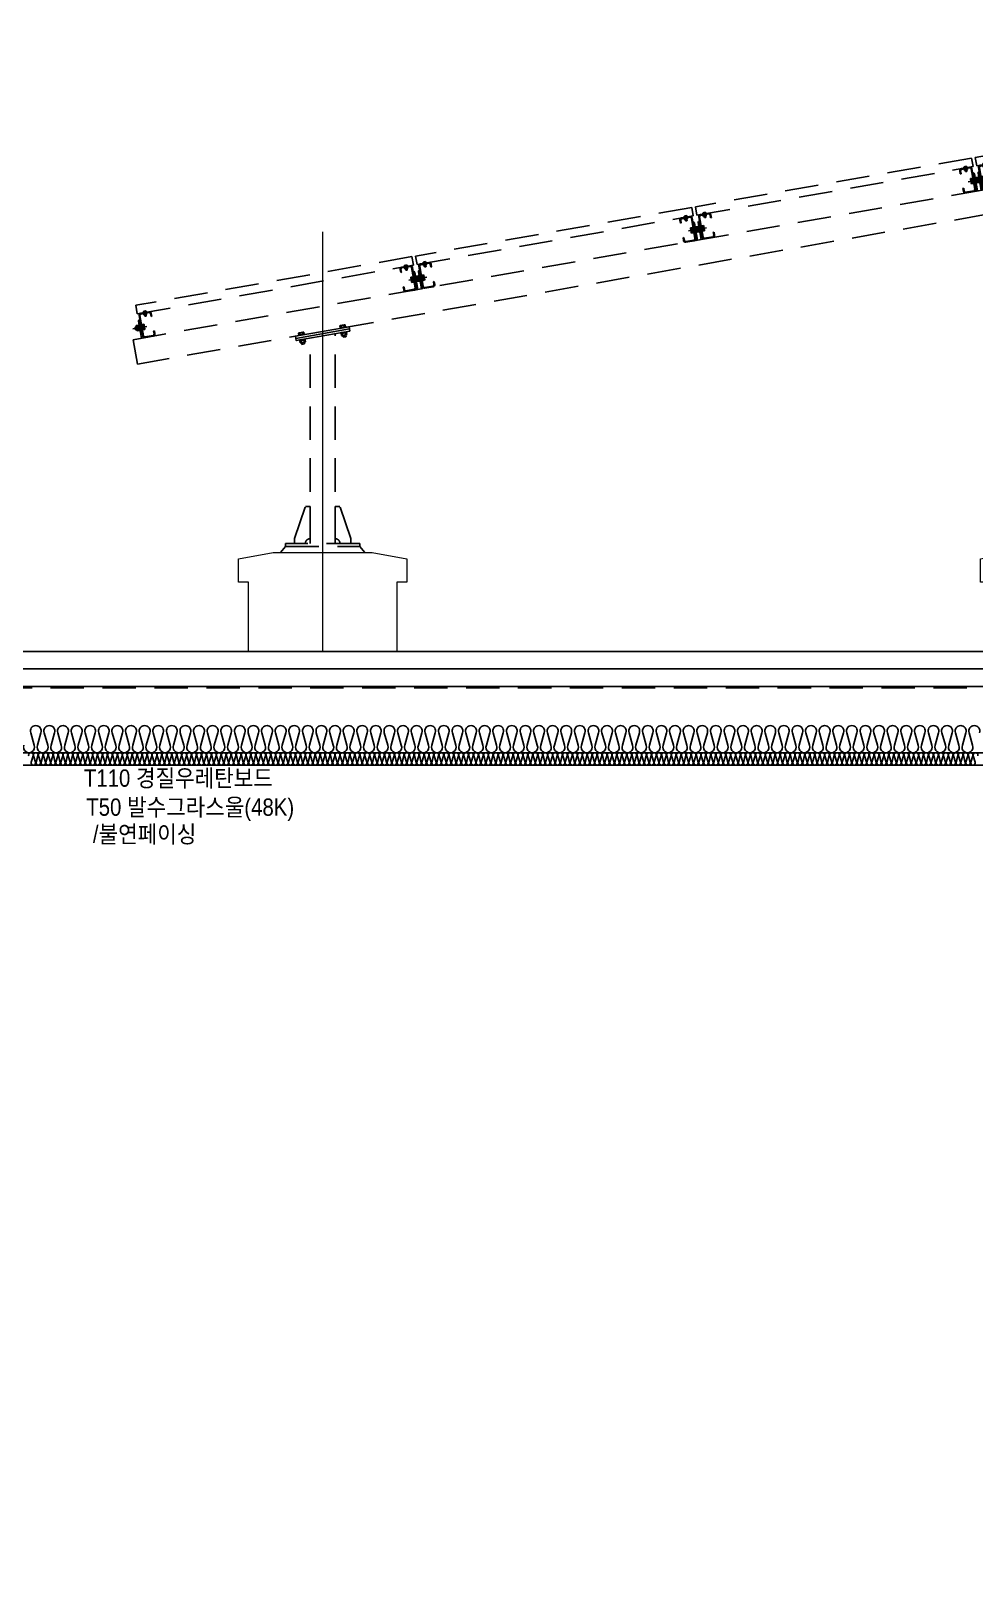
# Model space of a CAD drawing. Header units: millimetres. Extents: x 19868 to 801382, y -4805 to 85279.
# Drawn here: x 336110 to 339925, y 76932 to 83238 of the extents above; entities that cross this region are included whole.
import ezdxf
from ezdxf.enums import TextEntityAlignment as Align

# ---------------------------------------------------------------- set-up
doc = ezdxf.new("R2010")
doc.units = ezdxf.units.MM
doc.header["$LTSCALE"] = 250
doc.linetypes.add('CENTER', pattern=[50.8, 31.75, -6.35, 6.35, -6.35])
doc.linetypes.add('HID', pattern=[2.8, 1.8, -1])
doc.layers.add('A-ELE-9', color=9, linetype='Continuous', lineweight=5)
doc.layers.add('CEN', color=1, linetype='Continuous', lineweight=9)
for name, color, linetype in [('A-FIN', 6, 'Continuous'), ('A-FIN-8', 8, 'Continuous'), ('A-HAT-WIREMESH', 9, 'g_mesh'), ('A-WP', 1, 'HID'), ('ISL', 251, 'Continuous'), ('S-ELE-5', 8, 'Continuous'), ('태양광', 7, 'Continuous'), ('태양광 모듈', 150, 'Continuous'), ('태양광구조물', 7, 'Continuous')]:
    doc.layers.add(name, color=color, linetype=linetype)
doc.layers.add('NOPLOT-단열', color=225, linetype='Continuous', plot=False)
doc.styles.add('Gdim', font='')
doc.styles.get('Gdim').set_extended_font_data('Dotum')
doc.linetypes.add('g_mesh', pattern='A,10,-0.8,["X",Gdim,S=0.6,R=0,X=-0.15,Y=-0.3],-0.8', length=11.6)

# ---------------------------------------------------------------- blocks, each defined once
blk = doc.blocks.new('G$CE9AAA169')
at = {"color": 8}
for p, q in [((10.9, 18), (10, 17.1)), ((10, 6.9), (10, 17.1)), ((10, 6.9), (10.9, 6)), ((15.3, 18), (10.9, 18)), ((10.9, 6), (10.9, 18)), ((15.3, 6), (10.9, 6)), ((15.3, 3.8), (15.3, 20.2)), ((16.2, 23), (24.4, 23)), ((24.4, 17.5), (16.2, 17.5)), ((24.4, 6.5), (16.2, 6.5)), ((16.2, 1), (24.4, 1)), ((25.3, 3.8), (25.3, 20.2)), ((28.3, 12), (25.3, 13.7)), ((25.3, 12), (28.3, 10.3)), ((47.1, 23), (40, 23)), ((40, 1), (40, 23)), ((40, 17.5), (47.1, 17.5)), ((40, 6.5), (47.1, 6.5)), ((47.1, 1), (40, 1)), ((48, 3.8), (48, 20.2))]:
    blk.add_line(p, q, dxfattribs=at)
for points in [[(25.3, 1.3), (28.3, 1.3), (28.3, 22.8), (25.3, 22.8)], [(37.5, 0), (37.5, 24), (40, 24), (40, 0)]]:
    blk.add_lwpolyline(points, close=True, dxfattribs=at)
for centre, radius, start, end in [((20.1, 20.2), 4.82, 145.33011, 214.66989), ((33.3, 12), 18, 162.25912, 197.74088), ((20.1, 3.8), 4.82, 145.33011, 214.66989), ((20.5, 20.2), 4.82, 325.33011, 34.66989), ((7.3, 12), 18, 342.25912, 17.74088), ((20.5, 3.8), 4.82, 325.33011, 34.66989), ((43.2, 20.2), 4.82, 325.33011, 34.66989), ((30, 12), 18, 342.25912, 17.74088), ((43.2, 3.8), 4.82, 325.33011, 34.66989)]:
    blk.add_arc(centre, radius, start, end, dxfattribs=at)
at = {"layer": '태양광', "color": 1, "linetype": 'CENTER', "ltscale": 0.3}
blk.add_line((58, 12), (0, 12), dxfattribs=at)
blk = doc.blocks.new('G$C40D0023C')
at = {"color": 8}
for p, q in [((0, 10.1), (0, 1.4)), ((0.5, 11.5), (4.5, 11.5)), ((0.5, 8.7), (4.5, 8.7)), ((0.5, 2.9), (4.5, 2.9)), ((0.5, 0), (4.5, 0)), ((5, 10.1), (5, 1.4))]:
    blk.add_line(p, q, dxfattribs=at)
for centre, radius, start, end in [((2.4, 10.1), 2.43, 143.53068, 216.46932), ((9, 5.8), 9, 161.2917, 198.7083), ((2.4, 1.4), 2.43, 143.53068, 216.46932), ((2.6, 10.1), 2.43, 323.53068, 36.46932), ((-4, 5.8), 9, 341.2917, 18.7083), ((2.6, 1.4), 2.43, 323.53068, 36.46932)]:
    blk.add_arc(centre, radius, start, end, dxfattribs=at)
blk = doc.blocks.new('G$C8948AF4A')
at = {"color": 8}
for p, q in [((0, 12.2), (1.5, 12.2)), ((0, 0), (0, 12.2)), ((0, 7), (1.5, 6.1)), ((0, 6.1), (1.5, 5.2)), ((1.5, 0), (0, 0)), ((1.5, 12.2), (1.5, 0))]:
    blk.add_line(p, q, dxfattribs=at)
blk = doc.blocks.new('G$C516BF46D')
for name, p in [('G$C40D0023C', (0, 0.3)), ('G$C8948AF4A', (5, 0))]:
    blk.add_blockref(name, p)
blk = doc.blocks.new('G$C8DD5E604')
at = {"color": 1, "linetype": 'CENTER', "ltscale": 0.3}
blk.add_line((0, 6.1), (23, 6.1), dxfattribs=at)
at = {"color": 8}
for p, q in [((1.1, 8.6), (1.6, 9.1)), ((1.1, 8.6), (1.1, 3.6)), ((1.1, 8.6), (6.4, 8.6)), ((1.6, 3.1), (1.1, 3.6)), ((1.1, 3.6), (6.4, 3.6)), ((1.6, 3.1), (1.6, 9.1)), ((12.9, 9.1), (1.6, 9.1)), ((12.9, 3.1), (1.6, 3.1)), ((16.1, 0), (16.1, 12.2)), ((16.1, 12.2), (17.6, 12.2)), ((16.1, 7), (17.6, 6.1)), ((16.1, 6.1), (17.6, 5.2)), ((17.6, 0), (16.1, 0)), ((17.6, 12.2), (17.6, 0)), ((21.1, 11.9), (17.6, 11.9)), ((17.6, 11.9), (17.6, 0.3)), ((21.1, 9), (17.6, 9)), ((21.1, 3.2), (17.6, 3.2)), ((21.1, 0.3), (17.6, 0.3)), ((21.6, 10.4), (21.6, 1.8))]:
    blk.add_line(p, q, dxfattribs=at)
for centre, radius, start, end in [((19.2, 10.4), 2.43, 323.53068, 36.46932), ((12.6, 6.1), 9, 341.2917, 18.7083), ((19.2, 1.8), 2.43, 323.53068, 36.46932)]:
    blk.add_arc(centre, radius, start, end, dxfattribs=at)
blk.add_blockref('G$C516BF46D', (6.4, 0), dxfattribs=at)
blk = doc.blocks.new('G$CC1AFC2AA')
at = {"color": 9}
for p, q in [((28.3, 70), (28.3, 0)), ((34.3, 75), (33.3, 75)), ((34.3, 75), (34.3, 0)), ((34.3, 75), (34.3, 0)), ((28.3, 0), (34.3, 0))]:
    blk.add_line(p, q, dxfattribs=at)
at = {"color": 9, "ltscale": 0.1}
for p, q in [((34.3, 92), (34.3, 8)), ((34.3, 67), (34.3, 8)), ((37.5, 91.8), (37.5, 8)), ((42.3, 100), (76.3, 100)), ((42.5, 96.8), (76.1, 96.8)), ((81.1, 91.8), (81.1, 80)), ((81.1, 80), (84.3, 80)), ((84.3, 92), (84.3, 80)), ((42.3, 0), (76.3, 0)), ((42.5, 3.2), (76.1, 3.2)), ((81.1, 8.2), (81.1, 20)), ((81.1, 20), (84.3, 20)), ((84.3, 8), (84.3, 20))]:
    blk.add_line(p, q, dxfattribs=at)
at = {"color": 9}
blk.add_arc((33.3, 70), 5, 90, 180, dxfattribs=at)
at = {"color": 9, "ltscale": 0.1}
for centre, radius, start, end in [((42.3, 92), 8, 90, 180), ((42.5, 91.8), 5, 90, 180), ((76.1, 91.8), 5, 0, 90), ((76.3, 92), 8, 0, 90), ((42.3, 8), 8, 180, 270), ((42.5, 8.2), 5, 180, 270), ((76.1, 8.2), 5, 270, 0), ((76.3, 8), 8, 270, 0)]:
    blk.add_arc(centre, radius, start, end, dxfattribs=at)
at = {"layer": '태양광', "color": 9, "rotation": 90}
blk.add_blockref('G$C8DD5E604', (65.4, 83.9), dxfattribs=at)
at = {"layer": '태양광', "color": 9}
blk.add_blockref('G$CE9AAA169', (0, 31), dxfattribs=at)
blk = doc.blocks.new('G$CB3066EF5')
at = {"layer": '태양광', "color": 8}
for p, q in [((0.9, 18), (0, 17.1)), ((0, 6.9), (0, 17.1)), ((0, 6.9), (0.9, 6)), ((6.5, 18), (0.9, 18)), ((0.9, 6), (0.9, 18)), ((6.5, 6), (0.9, 6)), ((6.5, 3.8), (6.5, 20.2)), ((7.4, 23), (15.6, 23)), ((15.6, 17.5), (7.4, 17.5)), ((15.6, 6.5), (7.4, 6.5)), ((7.4, 1), (15.6, 1)), ((16.5, 3.8), (16.5, 20.2)), ((19.5, 12), (16.5, 13.7)), ((16.5, 12), (19.5, 10.3)), ((47.1, 23), (40, 23)), ((40, 1), (40, 23)), ((40, 17.5), (47.1, 17.5)), ((40, 6.5), (47.1, 6.5)), ((47.1, 1), (40, 1)), ((48, 3.8), (48, 20.2))]:
    blk.add_line(p, q, dxfattribs=at)
for points in [[(16.5, 1.2), (19.5, 1.2), (19.5, 22.8), (16.5, 22.8)], [(37.5, 0), (37.5, 24), (40, 24), (40, 0)]]:
    blk.add_lwpolyline(points, close=True, dxfattribs=at)
for centre, radius, start, end in [((11.3, 20.2), 4.82, 145.33011, 214.66989), ((24.5, 12), 18, 162.25912, 197.74088), ((11.3, 3.8), 4.82, 145.33011, 214.66989), ((11.7, 20.2), 4.82, 325.33011, 34.66989), ((-1.5, 12), 18, 342.25912, 17.74088), ((11.7, 3.8), 4.82, 325.33011, 34.66989), ((43.2, 20.2), 4.82, 325.33011, 34.66989), ((30, 12), 18, 342.25912, 17.74088), ((43.2, 3.8), 4.82, 325.33011, 34.66989)]:
    blk.add_arc(centre, radius, start, end, dxfattribs=at)
blk = doc.blocks.new('G$CB85E6AD0')
at = {"color": 9}
for points in [[(0, 37.5), (220, 37.5), (220, 28.5), (0, 28.5)], [(0, 28.5), (220, 28.5), (220, 19.5), (0, 19.5)]]:
    blk.add_lwpolyline(points, close=True, dxfattribs=at)
at = {"rotation": 90}
for p in [(37, 0), (207, 0)]:
    blk.add_blockref('G$CB3066EF5', p, dxfattribs=at)
blk = doc.blocks.new('A$Ce87958d9')
at = {"layer": 'A-ELE-9', "linetype": 'Continuous', "ltscale": 0.3, "elevation": 0}
for points in [[(-6500, -420), (-6500, -140), (-6540, -140), (-6540, -45.7), (-6400, -20), (-6000, -20), (-5860, -45.7), (-5860, -140), (-5900, -140), (-5900, -420)], [(-3500, -420), (-3500, -140), (-3540, -140), (-3540, -45.7), (-3400, -20), (-3000, -20), (-2860, -45.7), (-2860, -140), (-2900, -140), (-2900, -420)], [(-2100, -420), (-2100, -140), (-2140, -140), (-2140, -45.7), (-2000, -20), (-1600, -20), (-1460, -45.7), (-1460, -140), (-1500, -140), (-1500, -420)]]:
    blk.add_lwpolyline(points, dxfattribs=at)
at = {"layer": 'CEN', "linetype": 'Continuous'}
for p, q in [((-1800, 2089.1, 0), (-1800, -420, 0)), ((-3200, 1806.3, 0), (-3200, -420, 0))]:
    blk.add_line(p, q, dxfattribs=at)
at = {"layer": 'CEN'}
blk.add_line((-6200, 1277.6, 0), (-6200, -420, 0), dxfattribs=at)
at = {"layer": 'S-ELE-5', "linetype": 'HID', "ltscale": 0.3}
for p, q in [((-1750, 16, 0), (-1750, 1641, 0)), ((-1850, 16, 0), (-1850, 1623.4, 0)), ((-3150, 16, 0), (-3150, 1394.1, 0)), ((-3250, 16, 0), (-3250, 1376.5, 0)), ((-6250, 16, 0), (-6250, 847.5, 0)), ((-6150, 16, 0), (-6150, 865.1, 0)), ((-6314.5, 36, 0), (-6270, 166, 0)), ((-6250, 166, 0), (-6270, 166, 0)), ((-6250, 36, 0), (-6250, 166, 0)), ((-6150, 36, 0), (-6150, 166, 0)), ((-6150, 166, 0), (-6130, 166, 0)), ((-6085.5, 36, 0), (-6130, 166, 0)), ((-3314.5, 36, 0), (-3270, 166, 0)), ((-3250, 166, 0), (-3270, 166, 0)), ((-3250, 36, 0), (-3250, 166, 0)), ((-3150, 36, 0), (-3150, 166, 0)), ((-3150, 166, 0), (-3130, 166, 0)), ((-3085.5, 36, 0), (-3130, 166, 0)), ((-1914.5, 36, 0), (-1870, 166, 0)), ((-1850, 166, 0), (-1870, 166, 0)), ((-1850, 36, 0), (-1850, 166, 0)), ((-1750, 36, 0), (-1750, 166, 0)), ((-1750, 166, 0), (-1730, 166, 0)), ((-1685.5, 36, 0), (-1730, 166, 0)), ((-6350, 4, 0), (-6370, -20, 0)), ((-6314.5, 16, 0), (-6314.5, 36, 0)), ((-6314.5, 16, 0), (-6270, 16, 0)), ((-6085.5, 16, 0), (-6130, 16, 0)), ((-6085.5, 16, 0), (-6085.5, 36, 0)), ((-6050, 4, 0), (-6030, -20, 0)), ((-3350, 4, 0), (-3370, -20, 0)), ((-3314.5, 16, 0), (-3314.5, 36, 0)), ((-3314.5, 16, 0), (-3270, 16, 0)), ((-3085.5, 16, 0), (-3130, 16, 0)), ((-3085.5, 16, 0), (-3085.5, 36, 0)), ((-3050, 4, 0), (-3030, -20, 0)), ((-1950, 4, 0), (-1970, -20, 0)), ((-1914.5, 16, 0), (-1914.5, 36, 0)), ((-1914.5, 16, 0), (-1870, 16, 0)), ((-1685.5, 16, 0), (-1730, 16, 0)), ((-1685.5, 16, 0), (-1685.5, 36, 0)), ((-1650, 4, 0), (-1630, -20, 0))]:
    blk.add_line(p, q, dxfattribs=at)
at = {"layer": 'S-ELE-5', "linetype": 'HID', "ltscale": 0.3, "elevation": 0}
for points in [[(-6350, 16), (-6350, 4), (-6050, 4), (-6050, 16)], [(-3350, 16), (-3350, 4), (-3050, 4), (-3050, 16)], [(-1950, 16), (-1950, 4), (-1650, 4), (-1650, 16)]]:
    blk.add_lwpolyline(points, close=True, dxfattribs=at)
at = {"layer": 'S-ELE-5', "linetype": 'HID', "ltscale": 0.3}
for centre, start, end in [((-6250, 16, 0), 90, 180), ((-6150, 16, 0), 0, 90), ((-3250, 16, 0), 90, 180), ((-3150, 16, 0), 0, 90), ((-1850, 16, 0), 90, 180), ((-1750, 16, 0), 0, 90)]:
    blk.add_arc(centre, 20, start, end, dxfattribs=at)
at = {"layer": '태양광 모듈', "linetype": 'HID', "ltscale": 0.3, "elevation": 0}
for points in [[(-2423.4, 1743.6), (-1306.7, 1940.5), (-1312.8, 1975), (-2429.5, 1778.1)], [(-3555, 1544.1), (-2438.2, 1741), (-2444.3, 1775.5), (-3561.1, 1578.6)], [(-4686.5, 1344.6), (-3569.8, 1541.5), (-3575.8, 1576), (-4692.6, 1379)], [(-5818.1, 1145.1), (-4701.3, 1342), (-4707.4, 1376.4), (-5824.2, 1179.5)], [(-6949.6, 945.5), (-5832.9, 1142.5), (-5838.9, 1176.9), (-6955.7, 980)]]:
    blk.add_lwpolyline(points, close=True, dxfattribs=at)
at = {"layer": '태양광구조물', "color": 9, "linetype": 'HID', "ltscale": 0.3, "elevation": 0}
blk.add_lwpolyline([(-6966.7, 841), (-1254.8, 1848.1), (-1237.5, 1749.7), (-6949.4, 742.5)], close=True, dxfattribs=at)
at = {"layer": '태양광구조물', "xscale": -0.9999999999999998, "rotation": 9.999999999999082}
for p in [(-1261.4, 1847, 0), (-2393, 1647.5, 0), (-3524.5, 1447.9, 0), (-4656.1, 1248.4, 0), (-5787.6, 1048.9, 0)]:
    blk.add_blockref('G$CC1AFC2AA', p, dxfattribs=at)
at = {"layer": '태양광구조물'}
for name, p, rotation in [('G$CC1AFC2AA', (-2434, 1640.2, 0), 9.99999999999917), ('G$CB85E6AD0', (-1903.5, 1594.1, 0), 9.999999999993062), ('G$CC1AFC2AA', (-3565.5, 1440.7, 0), 9.99999999999917), ('G$CB85E6AD0', (-3303.4, 1347.3, 0), 9.999999999993062), ('G$CC1AFC2AA', (-4697, 1241.2, 0), 9.99999999999917), ('G$CC1AFC2AA', (-5828.6, 1041.7, 0), 9.99999999999917), ('G$CC1AFC2AA', (-6960.1, 842.1, 0), 9.99999999999917), ('G$CB85E6AD0', (-6303.4, 818.3, 0), 9.999999999993062)]:
    blk.add_blockref(name, p, dxfattribs=dict(at, rotation=rotation))

msp = doc.modelspace()

# ---------------------------------------------------------------- linework, layer by layer
at = {"layer": 'A-FIN'}
msp.add_line((328906.2, 80728.9), (343170.2, 80728.9), dxfattribs=at)
at = {"layer": 'A-FIN-8'}
msp.add_line((343670, 80586.9), (328406.4, 80586.9), dxfattribs=at)
at = {"layer": 'A-HAT-WIREMESH', "ltscale": 0.6}
msp.add_line((343680.2, 80657.9), (328396.2, 80657.9), dxfattribs=at)
at = {"layer": 'A-WP', "ltscale": 0.3}
msp.add_line((343673.1, 80581.9), (328403.4, 80581.9), dxfattribs=at)
at = {"layer": 'ISL', "elevation": 0}
for points in [[(336080.1, 80348.7, 1.449198), (336121.3, 80348.7), (336107.6, 80399.1, -0.524856), (336128.2, 80428.9, -0.524856), (336148.8, 80399.1), (336135.1, 80348.7, 1.449198), (336176.3, 80348.7), (336162.6, 80399.1, -0.524856), (336183.2, 80428.9, -0.524856), (336203.8, 80399.1), (336190.1, 80348.7, 1.449198), (336231.3, 80348.7), (336217.6, 80399.1, -0.524856), (336238.2, 80428.9, -0.524856), (336258.8, 80399.1), (336245.1, 80348.7, 1.449198), (336286.3, 80348.7), (336272.6, 80399.1, -0.524856), (336293.2, 80428.9, -0.524856), (336313.8, 80399.1), (336300.1, 80348.7, 1.449198), (336341.3, 80348.7), (336327.6, 80399.1, -0.524856), (336348.2, 80428.9, -0.524856), (336368.8, 80399.1), (336355.1, 80348.7, 1.449198), (336396.3, 80348.7), (336382.6, 80399.1, -0.524856), (336403.2, 80428.9, -0.524856), (336423.8, 80399.1), (336410.1, 80348.7, 1.449198), (336451.3, 80348.7), (336437.6, 80399.1, -0.524856), (336458.2, 80428.9, -0.524856), (336478.8, 80399.1), (336465.1, 80348.7, 1.449198), (336506.3, 80348.7), (336492.6, 80399.1, -0.524856), (336513.2, 80428.9, -0.524856), (336533.8, 80399.1), (336520.1, 80348.7, 1.449198), (336561.3, 80348.7), (336547.6, 80399.1, -0.524856), (336568.2, 80428.9, -0.524856), (336588.8, 80399.1), (336575.1, 80348.7, 1.449198), (336616.3, 80348.7), (336602.6, 80399.1, -0.524856), (336623.2, 80428.9, -0.524856), (336643.8, 80399.1), (336630.1, 80348.7, 1.449198), (336671.3, 80348.7), (336657.6, 80399.1, -0.524856), (336678.2, 80428.9, -0.524856), (336698.8, 80399.1), (336685.1, 80348.7, 0.524933), (336705.7, 80318.9, 0.524933), (336726.3, 80348.7), (336712.6, 80399.1, -0.524856), (336733.2, 80428.9, -0.524856), (336753.8, 80399.1), (336740.1, 80348.7, 1.449198), (336781.3, 80348.7), (336767.6, 80399.1, -0.524856), (336788.2, 80428.9, -0.524856), (336808.8, 80399.1), (336795.1, 80348.7, 1.449198), (336836.3, 80348.7), (336822.6, 80399.1, -0.524856), (336843.2, 80428.9, -0.524856), (336863.8, 80399.1), (336850.1, 80348.7, 1.449198), (336891.3, 80348.7), (336877.6, 80399.1, -0.524856), (336898.2, 80428.9, -0.524856), (336918.8, 80399.1), (336905.1, 80348.7, 1.449198), (336946.3, 80348.7), (336932.6, 80399.1, -0.524856), (336953.2, 80428.9, -0.524856), (336973.8, 80399.1), (336960.1, 80348.7, 1.449198), (337001.3, 80348.7), (336987.6, 80399.1, -0.524856), (337008.2, 80428.9, -0.524856), (337028.8, 80399.1), (337015.1, 80348.7, 1.449198), (337056.3, 80348.7), (337042.6, 80399.1, -0.524856), (337063.2, 80428.9, -0.524856), (337083.8, 80399.1), (337070.1, 80348.7, 1.449198), (337111.3, 80348.7), (337097.6, 80399.1, -0.524856), (337118.2, 80428.9, -0.524856), (337138.8, 80399.1), (337125.1, 80348.7, 1.449198), (337166.3, 80348.7), (337152.6, 80399.1, -0.524855), (337173.2, 80428.9, -0.524855), (337193.8, 80399.1), (337180.1, 80348.7, 1.449198), (337221.3, 80348.7), (337207.6, 80399.1, -0.524856), (337228.2, 80428.9, -0.524856), (337248.8, 80399.1), (337235.1, 80348.7, 1.449198), (337276.3, 80348.7), (337262.6, 80399.1, -0.524856), (337283.2, 80428.9, -0.524856), (337303.8, 80399.1), (337290.1, 80348.7, 1.449198), (337331.3, 80348.7), (337317.6, 80399.1, -0.524856), (337338.2, 80428.9, -0.524856), (337358.8, 80399.1), (337345.1, 80348.7, 1.449198), (337386.3, 80348.7), (337372.6, 80399.1, -0.524856), (337393.2, 80428.9, -0.524856), (337413.8, 80399.1), (337400.1, 80348.7, 1.449198), (337441.3, 80348.7), (337427.6, 80399.1, -0.524856), (337448.2, 80428.9, -0.524856), (337468.8, 80399.1), (337455.1, 80348.7, 1.449198), (337496.3, 80348.7), (337482.6, 80399.1, -0.524856), (337503.2, 80428.9, -0.524856), (337523.8, 80399.1), (337510.1, 80348.7, 1.449198), (337551.3, 80348.7), (337537.6, 80399.1, -0.524856), (337558.2, 80428.9, -0.524856), (337578.8, 80399.1), (337565.1, 80348.7, 1.449198), (337606.3, 80348.7), (337592.6, 80399.1, -0.524856), (337613.2, 80428.9, -0.524856), (337633.8, 80399.1), (337620.1, 80348.7, 0.524933), (337640.7, 80318.9, 0.524933), (337661.3, 80348.7), (337647.6, 80399.1, -0.524856), (337668.2, 80428.9, -0.524856), (337688.8, 80399.1), (337675.1, 80348.7, 1.449198), (337716.3, 80348.7), (337702.6, 80399.1, -0.524856), (337723.2, 80428.9, -0.524856), (337743.8, 80399.1), (337730.1, 80348.7, 1.449198), (337771.3, 80348.7), (337757.6, 80399.1, -0.524856), (337778.2, 80428.9, -0.524856), (337798.8, 80399.1), (337785.1, 80348.7, 1.449198), (337826.3, 80348.7), (337812.6, 80399.1, -0.524856), (337833.2, 80428.9, -0.524856), (337853.8, 80399.1), (337840.1, 80348.7, 1.449198), (337881.3, 80348.7), (337867.6, 80399.1, -0.524856), (337888.2, 80428.9, -0.524856), (337908.8, 80399.1), (337895.1, 80348.7, 1.449198), (337936.3, 80348.7), (337922.6, 80399.1, -0.524856), (337943.2, 80428.9, -0.524856), (337963.8, 80399.1), (337950.1, 80348.7, 1.449198), (337991.3, 80348.7), (337977.6, 80399.1, -0.524856), (337998.2, 80428.9, -0.524856), (338018.8, 80399.1), (338005.1, 80348.7, 1.449198), (338046.3, 80348.7), (338032.6, 80399.1, -0.524856), (338053.2, 80428.9, -0.524856), (338073.8, 80399.1), (338060.1, 80348.7, 1.449198), (338101.3, 80348.7), (338087.6, 80399.1, -0.524856), (338108.2, 80428.9, -0.524856), (338128.8, 80399.1), (338115.1, 80348.7, 1.449198), (338156.3, 80348.7), (338142.6, 80399.1, -0.524856), (338163.2, 80428.9, -0.524856), (338183.8, 80399.1), (338170.1, 80348.7, 1.449198), (338211.3, 80348.7), (338197.6, 80399.1, -0.524856), (338218.2, 80428.9, -0.524856), (338238.8, 80399.1), (338225.1, 80348.7, 1.449198), (338266.3, 80348.7), (338252.6, 80399.1, -0.524856), (338273.2, 80428.9, -0.524856), (338293.8, 80399.1), (338280.1, 80348.7, 1.449198), (338321.3, 80348.7), (338307.6, 80399.1, -0.524856), (338328.2, 80428.9, -0.524856), (338348.8, 80399.1), (338335.1, 80348.7, 1.449198), (338376.3, 80348.7), (338362.6, 80399.1, -0.524856), (338383.2, 80428.9, -0.524856), (338403.8, 80399.1), (338390.1, 80348.7, 1.449198), (338431.3, 80348.7), (338417.6, 80399.1, -0.524856), (338438.2, 80428.9, -0.524856), (338458.8, 80399.1), (338445.1, 80348.7, 1.449198), (338486.3, 80348.7), (338472.6, 80399.1, -0.524856), (338493.2, 80428.9, -0.524856), (338513.8, 80399.1), (338500.1, 80348.7, 1.449198), (338541.3, 80348.7), (338527.6, 80399.1, -0.524856), (338548.2, 80428.9, -0.524856), (338568.8, 80399.1), (338555.1, 80348.7, 1.449198), (338596.3, 80348.7), (338582.6, 80399.1, -0.524856), (338603.2, 80428.9, -0.524856), (338623.8, 80399.1), (338610.1, 80348.7, 1.449198), (338651.3, 80348.7), (338637.6, 80399.1, -0.524856), (338658.2, 80428.9, -0.524856), (338678.8, 80399.1), (338665.1, 80348.7, 1.449198), (338706.3, 80348.7), (338692.6, 80399.1, -0.524856), (338713.2, 80428.9, -0.524856), (338733.8, 80399.1), (338720.1, 80348.7, 1.449198), (338761.3, 80348.7), (338747.6, 80399.1, -0.524856), (338768.2, 80428.9, -0.524856), (338788.8, 80399.1), (338775.1, 80348.7, 1.449198), (338816.3, 80348.7), (338802.6, 80399.1, -0.524856), (338823.2, 80428.9, -0.524856), (338843.8, 80399.1), (338830.1, 80348.7, 1.449198), (338871.3, 80348.7), (338857.6, 80399.1, -0.524856), (338878.2, 80428.9, -0.524856), (338898.8, 80399.1), (338885.1, 80348.7, 1.449198), (338926.3, 80348.7), (338912.6, 80399.1, -0.524856), (338933.2, 80428.9, -0.524856), (338953.8, 80399.1), (338940.1, 80348.7, 1.449198), (338981.3, 80348.7), (338967.6, 80399.1, -0.524856), (338988.2, 80428.9, -0.524856), (339008.8, 80399.1), (338995.1, 80348.7, 1.449198), (339036.3, 80348.7), (339022.6, 80399.1, -0.524856), (339043.2, 80428.9, -0.524856), (339063.8, 80399.1), (339050.1, 80348.7, 1.449198), (339091.3, 80348.7), (339077.6, 80399.1, -0.524856), (339098.2, 80428.9, -0.524856), (339118.8, 80399.1), (339105.1, 80348.7, 1.449198), (339146.3, 80348.7), (339132.6, 80399.1, -0.524856), (339153.2, 80428.9, -0.524856), (339173.8, 80399.1), (339160.1, 80348.7, 1.449198), (339201.3, 80348.7), (339187.6, 80399.1, -0.524856), (339208.2, 80428.9, -0.524856), (339228.8, 80399.1), (339215.1, 80348.7, 1.449198), (339256.3, 80348.7), (339242.6, 80399.1, -0.524856), (339263.2, 80428.9, -0.524856), (339283.8, 80399.1), (339270.1, 80348.7, 1.449198), (339311.3, 80348.7), (339297.6, 80399.1, -0.524856), (339318.2, 80428.9, -0.524856), (339338.8, 80399.1), (339325.1, 80348.7, 1.449198), (339366.3, 80348.7), (339352.6, 80399.1, -0.524856), (339373.2, 80428.9, -0.524856), (339393.8, 80399.1), (339380.1, 80348.7, 1.449198), (339421.3, 80348.7), (339407.6, 80399.1, -0.524856), (339428.2, 80428.9, -0.524856), (339448.8, 80399.1), (339435.1, 80348.7, 1.449198), (339476.3, 80348.7), (339462.6, 80399.1, -0.524856), (339483.2, 80428.9, -0.524856), (339503.8, 80399.1), (339490.1, 80348.7, 1.449198), (339531.3, 80348.7), (339517.6, 80399.1, -0.524856), (339538.2, 80428.9, -0.524856), (339558.8, 80399.1), (339545.1, 80348.7, 1.449198), (339586.3, 80348.7), (339572.6, 80399.1, -0.524856), (339593.2, 80428.9, -0.524856), (339613.8, 80399.1), (339600.1, 80348.7, 1.449198), (339641.3, 80348.7), (339627.6, 80399.1, -0.524856), (339648.2, 80428.9, -0.524856), (339668.8, 80399.1), (339655.1, 80348.7, 1.449198), (339696.3, 80348.7), (339682.6, 80399.1, -0.524856), (339703.2, 80428.9, -0.524856), (339723.8, 80399.1), (339710.1, 80348.7, 1.449198), (339751.3, 80348.7), (339737.6, 80399.1, -0.524856), (339758.2, 80428.9, -0.524856), (339778.8, 80399.1), (339765.1, 80348.7, 1.449198), (339806.3, 80348.7), (339792.6, 80399.1, -0.524856), (339813.2, 80428.9, -0.524856), (339833.8, 80399.1), (339820.1, 80348.7, 1.449198), (339861.3, 80348.7), (339847.6, 80399.1, -0.524856), (339868.2, 80428.9, -0.524856), (339888.8, 80399.1), (339875.1, 80348.7, 1.449198), (339916.3, 80348.7), (339902.6, 80399.1, -0.524856), (339923.2, 80428.9, -0.524856), (339943.8, 80399.1)], [(336099.4, 80306.8, -1.372593), (336117, 80306.8), (336109.4, 80281.1, 0.509267), (336118.2, 80268.9, 0.509267), (336127, 80281.1), (336119.4, 80306.8, -1.372593), (336137, 80306.8), (336129.4, 80281.1, 0.509267), (336138.2, 80268.9, 0.509267), (336147, 80281.1), (336139.4, 80306.8, -1.372593), (336157, 80306.8), (336149.4, 80281.1, 0.509267), (336158.2, 80268.9, 0.509267), (336167, 80281.1), (336159.4, 80306.8, -1.372593), (336177, 80306.8), (336169.4, 80281.1, 0.509267), (336178.2, 80268.9, 0.509267), (336187, 80281.1), (336179.4, 80306.8, -1.372593), (336197, 80306.8), (336189.4, 80281.1, 0.509267), (336198.2, 80268.9, 0.509267), (336207, 80281.1), (336199.4, 80306.8, -1.372593), (336217, 80306.8), (336209.4, 80281.1, 0.509267), (336218.2, 80268.9, 0.509267), (336227, 80281.1), (336219.4, 80306.8, -1.372593), (336237, 80306.8), (336229.4, 80281.1, 0.509267), (336238.2, 80268.9, 0.509267), (336247, 80281.1), (336239.4, 80306.8, -1.372593), (336257, 80306.8), (336249.4, 80281.1, 0.509267), (336258.2, 80268.9, 0.509267), (336267, 80281.1), (336259.4, 80306.8, -1.372593), (336277, 80306.8), (336269.4, 80281.1, 0.509267), (336278.2, 80268.9, 0.509267), (336287, 80281.1), (336279.4, 80306.8, -1.372593), (336297, 80306.8), (336289.4, 80281.1, 0.509267), (336298.2, 80268.9, 0.509267), (336307, 80281.1), (336299.4, 80306.8, -1.372593), (336317, 80306.8), (336309.4, 80281.1, 0.509267), (336318.2, 80268.9, 0.509267), (336327, 80281.1), (336319.4, 80306.8, -1.372593), (336337, 80306.8), (336329.4, 80281.1, 0.509267), (336338.2, 80268.9, 0.509267), (336347, 80281.1), (336339.4, 80306.8, -1.372593), (336357, 80306.8), (336349.4, 80281.1, 0.509267), (336358.2, 80268.9, 0.509267), (336367, 80281.1), (336359.4, 80306.8, -1.372593), (336377, 80306.8), (336369.4, 80281.1, 0.509267), (336378.2, 80268.9, 0.509267), (336387, 80281.1), (336379.4, 80306.8, -1.372593), (336397, 80306.8), (336389.4, 80281.1, 0.509267), (336398.2, 80268.9, 0.509267), (336407, 80281.1), (336399.4, 80306.8, -1.372593), (336417, 80306.8), (336409.4, 80281.1, 0.509267), (336418.2, 80268.9, 0.509267), (336427, 80281.1), (336419.4, 80306.8, -1.372593), (336437, 80306.8), (336429.4, 80281.1, 0.509267), (336438.2, 80268.9, 0.509267), (336447, 80281.1), (336439.4, 80306.8, -1.372593), (336457, 80306.8), (336449.4, 80281.1, 0.509267), (336458.2, 80268.9, 0.509267), (336467, 80281.1), (336459.4, 80306.8, -1.372593), (336477, 80306.8), (336469.4, 80281.1, 0.509267), (336478.2, 80268.9, 0.509267), (336487, 80281.1), (336479.4, 80306.8, -1.372593), (336497, 80306.8), (336489.4, 80281.1, 0.509267), (336498.2, 80268.9, 0.509267), (336507, 80281.1), (336499.4, 80306.8, -1.372593), (336517, 80306.8), (336509.4, 80281.1, 0.509267), (336518.2, 80268.9, 0.509267), (336527, 80281.1), (336519.4, 80306.8, -1.372593), (336537, 80306.8), (336529.4, 80281.1, 0.509267), (336538.2, 80268.9, 0.509267), (336547, 80281.1), (336539.4, 80306.8, -1.372593), (336557, 80306.8), (336549.4, 80281.1, 0.509267), (336558.2, 80268.9, 0.509267), (336567, 80281.1), (336559.4, 80306.8, -1.372593), (336577, 80306.8), (336569.4, 80281.1, 0.509267), (336578.2, 80268.9, 0.509267), (336587, 80281.1), (336579.4, 80306.8, -1.372593), (336597, 80306.8), (336589.4, 80281.1, 0.509267), (336598.2, 80268.9, 0.509267), (336607, 80281.1), (336599.4, 80306.8, -1.372593), (336617, 80306.8), (336609.4, 80281.1, 0.509267), (336618.2, 80268.9, 0.509267), (336627, 80281.1), (336619.4, 80306.8, -1.372593), (336637, 80306.8), (336629.4, 80281.1, 0.509267), (336638.2, 80268.9, 0.509267), (336647, 80281.1), (336639.4, 80306.8, -1.372593), (336657, 80306.8), (336649.4, 80281.1, 0.509267), (336658.2, 80268.9, 0.509267), (336667, 80281.1), (336659.4, 80306.8, -1.372593), (336677, 80306.8), (336669.4, 80281.1, 0.509267), (336678.2, 80268.9, 0.509267), (336687, 80281.1), (336679.4, 80306.8, -1.372593), (336697, 80306.8), (336689.4, 80281.1, 0.509267), (336698.2, 80268.9, 0.509267), (336707, 80281.1), (336699.4, 80306.8, -1.372593), (336717, 80306.8), (336709.4, 80281.1, 0.509267), (336718.2, 80268.9, 0.509267), (336727, 80281.1), (336719.4, 80306.8, -1.372593), (336737, 80306.8), (336729.4, 80281.1, 0.509267), (336738.2, 80268.9, 0.509267), (336747, 80281.1), (336739.4, 80306.8, -1.372593), (336757, 80306.8), (336749.4, 80281.1, 0.509267), (336758.2, 80268.9, 0.509267), (336767, 80281.1), (336759.4, 80306.8, -1.372593), (336777, 80306.8), (336769.4, 80281.1, 0.509267), (336778.2, 80268.9, 0.509267), (336787, 80281.1), (336779.4, 80306.8, -1.372593), (336797, 80306.8), (336789.4, 80281.1, 0.509267), (336798.2, 80268.9, 0.509267), (336807, 80281.1), (336799.4, 80306.8, -1.372593), (336817, 80306.8), (336809.4, 80281.1, 0.509267), (336818.2, 80268.9, 0.509267), (336827, 80281.1), (336819.4, 80306.8, -1.372593), (336837, 80306.8), (336829.4, 80281.1, 0.509267), (336838.2, 80268.9, 0.509267), (336847, 80281.1), (336839.4, 80306.8, -1.372593), (336857, 80306.8), (336849.4, 80281.1, 0.509267), (336858.2, 80268.9, 0.509267), (336867, 80281.1), (336859.4, 80306.8, -1.372593), (336877, 80306.8), (336869.4, 80281.1, 0.509267), (336878.2, 80268.9, 0.509267), (336887, 80281.1), (336879.4, 80306.8, -1.372593), (336897, 80306.8), (336889.4, 80281.1, 0.509267), (336898.2, 80268.9, 0.509267), (336907, 80281.1), (336899.4, 80306.8, -1.372593), (336917, 80306.8), (336909.4, 80281.1, 0.509267), (336918.2, 80268.9, 0.509267), (336927, 80281.1), (336919.4, 80306.8, -1.372593), (336937, 80306.8), (336929.4, 80281.1, 0.509267), (336938.2, 80268.9, 0.509267), (336947, 80281.1), (336939.4, 80306.8, -1.372593), (336957, 80306.8), (336949.4, 80281.1, 0.509267), (336958.2, 80268.9, 0.509267), (336967, 80281.1), (336959.4, 80306.8, -1.372593), (336977, 80306.8), (336969.4, 80281.1, 0.509267), (336978.2, 80268.9, 0.509267), (336987, 80281.1), (336979.4, 80306.8, -1.372593), (336997, 80306.8), (336989.4, 80281.1, 0.509267), (336998.2, 80268.9, 0.509267), (337007, 80281.1), (336999.4, 80306.8, -1.372593), (337017, 80306.8), (337009.4, 80281.1, 0.509267), (337018.2, 80268.9, 0.509267), (337027, 80281.1), (337019.4, 80306.8, -1.372593), (337037, 80306.8), (337029.4, 80281.1, 0.509267), (337038.2, 80268.9, 0.509267), (337047, 80281.1), (337039.4, 80306.8, -1.372593), (337057, 80306.8), (337049.4, 80281.1, 0.509267), (337058.2, 80268.9, 0.509267), (337067, 80281.1), (337059.4, 80306.8, -1.372593), (337077, 80306.8), (337069.4, 80281.1, 0.509267), (337078.2, 80268.9, 0.509267), (337087, 80281.1), (337079.4, 80306.8, -1.372593), (337097, 80306.8), (337089.4, 80281.1, 0.509267), (337098.2, 80268.9, 0.509267), (337107, 80281.1), (337099.4, 80306.8, -1.372593), (337117, 80306.8), (337109.4, 80281.1, 0.509267), (337118.2, 80268.9, 0.509267), (337127, 80281.1), (337119.4, 80306.8, -1.372593), (337137, 80306.8), (337129.4, 80281.1, 0.509267), (337138.2, 80268.9, 0.509267), (337147, 80281.1), (337139.4, 80306.8, -1.372593), (337157, 80306.8), (337149.4, 80281.1, 0.509267), (337158.2, 80268.9, 0.509267), (337167, 80281.1), (337159.4, 80306.8, -1.372593), (337177, 80306.8), (337169.4, 80281.1, 0.509267), (337178.2, 80268.9, 0.509267), (337187, 80281.1), (337179.4, 80306.8, -1.372593), (337197, 80306.8), (337189.4, 80281.1, 0.509267), (337198.2, 80268.9, 0.509267), (337207, 80281.1), (337199.4, 80306.8, -1.372593), (337217, 80306.8), (337209.4, 80281.1, 0.509267), (337218.2, 80268.9, 0.509267), (337227, 80281.1), (337219.4, 80306.8, -1.372593), (337237, 80306.8), (337229.4, 80281.1, 0.509267), (337238.2, 80268.9, 0.509267), (337247, 80281.1), (337239.4, 80306.8, -1.372593), (337257, 80306.8), (337249.4, 80281.1, 0.509267), (337258.2, 80268.9, 0.509267), (337267, 80281.1), (337259.4, 80306.8, -1.372593), (337277, 80306.8), (337269.4, 80281.1, 0.509267), (337278.2, 80268.9, 0.509267), (337287, 80281.1), (337279.4, 80306.8, -1.372593), (337297, 80306.8), (337289.4, 80281.1, 0.509267), (337298.2, 80268.9, 0.509267), (337307, 80281.1), (337299.4, 80306.8, -1.372593), (337317, 80306.8), (337309.4, 80281.1, 0.509267), (337318.2, 80268.9, 0.509267), (337327, 80281.1), (337319.4, 80306.8, -1.372593), (337337, 80306.8), (337329.4, 80281.1, 0.509267), (337338.2, 80268.9, 0.509267), (337347, 80281.1), (337339.4, 80306.8, -1.372593), (337357, 80306.8), (337349.4, 80281.1, 0.509267), (337358.2, 80268.9, 0.509267), (337367, 80281.1), (337359.4, 80306.8, -1.372593), (337377, 80306.8), (337369.4, 80281.1, 0.509267), (337378.2, 80268.9, 0.509267), (337387, 80281.1), (337379.4, 80306.8, -1.372593), (337397, 80306.8), (337389.4, 80281.1, 0.509267), (337398.2, 80268.9, 0.509267), (337407, 80281.1), (337399.4, 80306.8, -1.372593), (337417, 80306.8), (337409.4, 80281.1, 0.509267), (337418.2, 80268.9, 0.509267), (337427, 80281.1), (337419.4, 80306.8, -1.372593), (337437, 80306.8), (337429.4, 80281.1, 0.509267), (337438.2, 80268.9, 0.509267), (337447, 80281.1), (337439.4, 80306.8, -1.372593), (337457, 80306.8), (337449.4, 80281.1, 0.509267), (337458.2, 80268.9, 0.509267), (337467, 80281.1), (337459.4, 80306.8, -1.372593), (337477, 80306.8), (337469.4, 80281.1, 0.509267), (337478.2, 80268.9, 0.509267), (337487, 80281.1), (337479.4, 80306.8, -1.372593), (337497, 80306.8), (337489.4, 80281.1, 0.509267), (337498.2, 80268.9, 0.509267), (337507, 80281.1), (337499.4, 80306.8, -1.372593), (337517, 80306.8), (337509.4, 80281.1, 0.509267), (337518.2, 80268.9, 0.509267), (337527, 80281.1), (337519.4, 80306.8, -1.372593), (337537, 80306.8), (337529.4, 80281.1, 0.509267), (337538.2, 80268.9, 0.509267), (337547, 80281.1), (337539.4, 80306.8, -1.372593), (337557, 80306.8), (337549.4, 80281.1, 0.509267), (337558.2, 80268.9, 0.509267), (337567, 80281.1), (337559.4, 80306.8, -1.372593), (337577, 80306.8), (337569.4, 80281.1, 0.509267), (337578.2, 80268.9, 0.509267), (337587, 80281.1), (337579.4, 80306.8, -1.372593), (337597, 80306.8), (337589.4, 80281.1, 0.509267), (337598.2, 80268.9, 0.509267), (337607, 80281.1), (337599.4, 80306.8, -1.372593), (337617, 80306.8), (337609.4, 80281.1, 0.509267), (337618.2, 80268.9, 0.509267), (337627, 80281.1), (337619.4, 80306.8, -1.372593), (337637, 80306.8), (337629.4, 80281.1, 0.509267), (337638.2, 80268.9, 0.509267), (337647, 80281.1), (337639.4, 80306.8, -1.372593), (337657, 80306.8), (337649.4, 80281.1, 0.509267), (337658.2, 80268.9, 0.509267), (337667, 80281.1), (337659.4, 80306.8, -1.372593), (337677, 80306.8), (337669.4, 80281.1, 0.509267), (337678.2, 80268.9, 0.509267), (337687, 80281.1), (337679.4, 80306.8, -1.372593), (337697, 80306.8), (337689.4, 80281.1, 0.509267), (337698.2, 80268.9, 0.509267), (337707, 80281.1), (337699.4, 80306.8, -1.372593), (337717, 80306.8), (337709.4, 80281.1, 0.509267), (337718.2, 80268.9, 0.509267), (337727, 80281.1), (337719.4, 80306.8, -1.372593), (337737, 80306.8), (337729.4, 80281.1, 0.509267), (337738.2, 80268.9, 0.509267), (337747, 80281.1), (337739.4, 80306.8, -1.372593), (337757, 80306.8), (337749.4, 80281.1, 0.509267), (337758.2, 80268.9, 0.509267), (337767, 80281.1), (337759.4, 80306.8, -1.372593), (337777, 80306.8), (337769.4, 80281.1, 0.509267), (337778.2, 80268.9, 0.509267), (337787, 80281.1), (337779.4, 80306.8, -1.372593), (337797, 80306.8), (337789.4, 80281.1, 0.509267), (337798.2, 80268.9, 0.509267), (337807, 80281.1), (337799.4, 80306.8, -1.372593), (337817, 80306.8), (337809.4, 80281.1, 0.509267), (337818.2, 80268.9, 0.509267), (337827, 80281.1), (337819.4, 80306.8, -1.372593), (337837, 80306.8), (337829.4, 80281.1, 0.509267), (337838.2, 80268.9, 0.509267), (337847, 80281.1), (337839.4, 80306.8, -1.372593), (337857, 80306.8), (337849.4, 80281.1, 0.509267), (337858.2, 80268.9, 0.509267), (337867, 80281.1), (337859.4, 80306.8, -1.372593), (337877, 80306.8), (337869.4, 80281.1, 0.509267), (337878.2, 80268.9, 0.509267), (337887, 80281.1), (337879.4, 80306.8, -1.372593), (337897, 80306.8), (337889.4, 80281.1, 0.509267), (337898.2, 80268.9, 0.509267), (337907, 80281.1), (337899.4, 80306.8, -1.372593), (337917, 80306.8), (337909.4, 80281.1, 0.509267), (337918.2, 80268.9, 0.509267), (337927, 80281.1), (337919.4, 80306.8, -1.372593), (337937, 80306.8), (337929.4, 80281.1, 0.509267), (337938.2, 80268.9, 0.509267), (337947, 80281.1), (337939.4, 80306.8, -1.372593), (337957, 80306.8), (337949.4, 80281.1, 0.509267), (337958.2, 80268.9, 0.509267), (337967, 80281.1), (337959.4, 80306.8, -1.372593), (337977, 80306.8), (337969.4, 80281.1, 0.509267), (337978.2, 80268.9, 0.509267), (337987, 80281.1), (337979.4, 80306.8, -1.372593), (337997, 80306.8), (337989.4, 80281.1, 0.509267), (337998.2, 80268.9, 0.509267), (338007, 80281.1), (337999.4, 80306.8, -1.372593), (338017, 80306.8), (338009.4, 80281.1, 0.509267), (338018.2, 80268.9, 0.509267), (338027, 80281.1), (338019.4, 80306.8, -1.372593), (338037, 80306.8), (338029.4, 80281.1, 0.509267), (338038.2, 80268.9, 0.509267), (338047, 80281.1), (338039.4, 80306.8, -1.372593), (338057, 80306.8), (338049.4, 80281.1, 0.509267), (338058.2, 80268.9, 0.509267), (338067, 80281.1), (338059.4, 80306.8, -1.372593), (338077, 80306.8), (338069.4, 80281.1, 0.509267), (338078.2, 80268.9, 0.509267), (338087, 80281.1), (338079.4, 80306.8, -1.372593), (338097, 80306.8), (338089.4, 80281.1, 0.509267), (338098.2, 80268.9, 0.509267), (338107, 80281.1), (338099.4, 80306.8, -1.372593), (338117, 80306.8), (338109.4, 80281.1, 0.509267), (338118.2, 80268.9, 0.509267), (338127, 80281.1), (338119.4, 80306.8, -1.372593), (338137, 80306.8), (338129.4, 80281.1, 0.509267), (338138.2, 80268.9, 0.509267), (338147, 80281.1), (338139.4, 80306.8, -1.372593), (338157, 80306.8), (338149.4, 80281.1, 0.509267), (338158.2, 80268.9, 0.509267), (338167, 80281.1), (338159.4, 80306.8, -1.372593), (338177, 80306.8), (338169.4, 80281.1, 0.509267), (338178.2, 80268.9, 0.509267), (338187, 80281.1), (338179.4, 80306.8, -1.372593), (338197, 80306.8), (338189.4, 80281.1, 0.509267), (338198.2, 80268.9, 0.509267), (338207, 80281.1), (338199.4, 80306.8, -1.372593), (338217, 80306.8), (338209.4, 80281.1, 0.509267), (338218.2, 80268.9, 0.509267), (338227, 80281.1), (338219.4, 80306.8, -1.372593), (338237, 80306.8), (338229.4, 80281.1, 0.509267), (338238.2, 80268.9, 0.509267), (338247, 80281.1), (338239.4, 80306.8, -1.372593), (338257, 80306.8), (338249.4, 80281.1, 0.509267), (338258.2, 80268.9, 0.509267), (338267, 80281.1), (338259.4, 80306.8, -1.372593), (338277, 80306.8), (338269.4, 80281.1, 0.509267), (338278.2, 80268.9, 0.509267), (338287, 80281.1), (338279.4, 80306.8, -1.372593), (338297, 80306.8), (338289.4, 80281.1, 0.509267), (338298.2, 80268.9, 0.509267), (338307, 80281.1), (338299.4, 80306.8, -1.372593), (338317, 80306.8), (338309.4, 80281.1, 0.509267), (338318.2, 80268.9, 0.509267), (338327, 80281.1), (338319.4, 80306.8, -1.372593), (338337, 80306.8), (338329.4, 80281.1, 0.509267), (338338.2, 80268.9, 0.509267), (338347, 80281.1), (338339.4, 80306.8, -1.372593), (338357, 80306.8), (338349.4, 80281.1, 0.509267), (338358.2, 80268.9, 0.509267), (338367, 80281.1), (338359.4, 80306.8, -1.372593), (338377, 80306.8), (338369.4, 80281.1, 0.509267), (338378.2, 80268.9, 0.509267), (338387, 80281.1), (338379.4, 80306.8, -1.372593), (338397, 80306.8), (338389.4, 80281.1, 0.509267), (338398.2, 80268.9, 0.509267), (338407, 80281.1), (338399.4, 80306.8, -1.372593), (338417, 80306.8), (338409.4, 80281.1, 0.509267), (338418.2, 80268.9, 0.509267), (338427, 80281.1), (338419.4, 80306.8, -1.372593), (338437, 80306.8), (338429.4, 80281.1, 0.509267), (338438.2, 80268.9, 0.509267), (338447, 80281.1), (338439.4, 80306.8, -1.372593), (338457, 80306.8), (338449.4, 80281.1, 0.509267), (338458.2, 80268.9, 0.509267), (338467, 80281.1), (338459.4, 80306.8, -1.372593), (338477, 80306.8), (338469.4, 80281.1, 0.509267), (338478.2, 80268.9, 0.509267), (338487, 80281.1), (338479.4, 80306.8, -1.372593), (338497, 80306.8), (338489.4, 80281.1, 0.509267), (338498.2, 80268.9, 0.509267), (338507, 80281.1), (338499.4, 80306.8, -1.372593), (338517, 80306.8), (338509.4, 80281.1, 0.509267), (338518.2, 80268.9, 0.509267), (338527, 80281.1), (338519.4, 80306.8, -1.372593), (338537, 80306.8), (338529.4, 80281.1, 0.509267), (338538.2, 80268.9, 0.509267), (338547, 80281.1), (338539.4, 80306.8, -1.372593), (338557, 80306.8), (338549.4, 80281.1, 0.509267), (338558.2, 80268.9, 0.509267), (338567, 80281.1), (338559.4, 80306.8, -1.372593), (338577, 80306.8), (338569.4, 80281.1, 0.509267), (338578.2, 80268.9, 0.509267), (338587, 80281.1), (338579.4, 80306.8, -1.372593), (338597, 80306.8), (338589.4, 80281.1, 0.509267), (338598.2, 80268.9, 0.509267), (338607, 80281.1), (338599.4, 80306.8, -1.372593), (338617, 80306.8), (338609.4, 80281.1, 0.509267), (338618.2, 80268.9, 0.509267), (338627, 80281.1), (338619.4, 80306.8, -1.372593), (338637, 80306.8), (338629.4, 80281.1, 0.509267), (338638.2, 80268.9, 0.509267), (338647, 80281.1), (338639.4, 80306.8, -1.372593), (338657, 80306.8), (338649.4, 80281.1, 0.509267), (338658.2, 80268.9, 0.509267), (338667, 80281.1), (338659.4, 80306.8, -1.372593), (338677, 80306.8), (338669.4, 80281.1, 0.509267), (338678.2, 80268.9, 0.509267), (338687, 80281.1), (338679.4, 80306.8, -1.372593), (338697, 80306.8), (338689.4, 80281.1, 0.509267), (338698.2, 80268.9, 0.509267), (338707, 80281.1), (338699.4, 80306.8, -1.372593), (338717, 80306.8), (338709.4, 80281.1, 0.509267), (338718.2, 80268.9, 0.509267), (338727, 80281.1), (338719.4, 80306.8, -1.372593), (338737, 80306.8), (338729.4, 80281.1, 0.509267), (338738.2, 80268.9, 0.509267), (338747, 80281.1), (338739.4, 80306.8, -1.372593), (338757, 80306.8), (338749.4, 80281.1, 0.509267), (338758.2, 80268.9, 0.509267), (338767, 80281.1), (338759.4, 80306.8, -1.372593), (338777, 80306.8), (338769.4, 80281.1, 0.509267), (338778.2, 80268.9, 0.509267), (338787, 80281.1), (338779.4, 80306.8, -1.372593), (338797, 80306.8), (338789.4, 80281.1, 0.509267), (338798.2, 80268.9, 0.509267), (338807, 80281.1), (338799.4, 80306.8, -1.372593), (338817, 80306.8), (338809.4, 80281.1, 0.509267), (338818.2, 80268.9, 0.509267), (338827, 80281.1), (338819.4, 80306.8, -1.372593), (338837, 80306.8), (338829.4, 80281.1, 0.509267), (338838.2, 80268.9, 0.509267), (338847, 80281.1), (338839.4, 80306.8, -1.372593), (338857, 80306.8), (338849.4, 80281.1, 0.509267), (338858.2, 80268.9, 0.509267), (338867, 80281.1), (338859.4, 80306.8, -1.372593), (338877, 80306.8), (338869.4, 80281.1, 0.509267), (338878.2, 80268.9, 0.509267), (338887, 80281.1), (338879.4, 80306.8, -1.372593), (338897, 80306.8), (338889.4, 80281.1, 0.509267), (338898.2, 80268.9, 0.509267), (338907, 80281.1), (338899.4, 80306.8, -1.372593), (338917, 80306.8), (338909.4, 80281.1, 0.509267), (338918.2, 80268.9, 0.509267), (338927, 80281.1), (338919.4, 80306.8, -1.372593), (338937, 80306.8), (338929.4, 80281.1, 0.509267), (338938.2, 80268.9, 0.509267), (338947, 80281.1), (338939.4, 80306.8, -1.372593), (338957, 80306.8), (338949.4, 80281.1, 0.509267), (338958.2, 80268.9, 0.509267), (338967, 80281.1), (338959.4, 80306.8, -1.372593), (338977, 80306.8), (338969.4, 80281.1, 0.509267), (338978.2, 80268.9, 0.509267), (338987, 80281.1), (338979.4, 80306.8, -1.372593), (338997, 80306.8), (338989.4, 80281.1, 0.509267), (338998.2, 80268.9, 0.509267), (339007, 80281.1), (338999.4, 80306.8, -1.372593), (339017, 80306.8), (339009.4, 80281.1, 0.509267), (339018.2, 80268.9, 0.509267), (339027, 80281.1), (339019.4, 80306.8, -1.372593), (339037, 80306.8), (339029.4, 80281.1, 0.509267), (339038.2, 80268.9, 0.509267), (339047, 80281.1), (339039.4, 80306.8, -1.372593), (339057, 80306.8), (339049.4, 80281.1, 0.509267), (339058.2, 80268.9, 0.509267), (339067, 80281.1), (339059.4, 80306.8, -1.372593), (339077, 80306.8), (339069.4, 80281.1, 0.509267), (339078.2, 80268.9, 0.509267), (339087, 80281.1), (339079.4, 80306.8, -1.372593), (339097, 80306.8), (339089.4, 80281.1, 0.509267), (339098.2, 80268.9, 0.509267), (339107, 80281.1), (339099.4, 80306.8, -1.372593), (339117, 80306.8), (339109.4, 80281.1, 0.509267), (339118.2, 80268.9, 0.509267), (339127, 80281.1), (339119.4, 80306.8, -1.372593), (339137, 80306.8), (339129.4, 80281.1, 0.509267), (339138.2, 80268.9, 0.509267), (339147, 80281.1), (339139.4, 80306.8, -1.372593), (339157, 80306.8), (339149.4, 80281.1, 0.509267), (339158.2, 80268.9, 0.509267), (339167, 80281.1), (339159.4, 80306.8, -1.372593), (339177, 80306.8), (339169.4, 80281.1, 0.509267), (339178.2, 80268.9, 0.509267), (339187, 80281.1), (339179.4, 80306.8, -1.372593), (339197, 80306.8), (339189.4, 80281.1, 0.509267), (339198.2, 80268.9, 0.509267), (339207, 80281.1), (339199.4, 80306.8, -1.372593), (339217, 80306.8), (339209.4, 80281.1, 0.509267), (339218.2, 80268.9, 0.509267), (339227, 80281.1), (339219.4, 80306.8, -1.372593), (339237, 80306.8), (339229.4, 80281.1, 0.509267), (339238.2, 80268.9, 0.509267), (339247, 80281.1), (339239.4, 80306.8, -1.372593), (339257, 80306.8), (339249.4, 80281.1, 0.509267), (339258.2, 80268.9, 0.509267), (339267, 80281.1), (339259.4, 80306.8, -1.372593), (339277, 80306.8), (339269.4, 80281.1, 0.509267), (339278.2, 80268.9, 0.509267), (339287, 80281.1), (339279.4, 80306.8, -1.372593), (339297, 80306.8), (339289.4, 80281.1, 0.509267), (339298.2, 80268.9, 0.509267), (339307, 80281.1), (339299.4, 80306.8, -1.372593), (339317, 80306.8), (339309.4, 80281.1, 0.509267), (339318.2, 80268.9, 0.509267), (339327, 80281.1), (339319.4, 80306.8, -1.372593), (339337, 80306.8), (339329.4, 80281.1, 0.509267), (339338.2, 80268.9, 0.509267), (339347, 80281.1), (339339.4, 80306.8, -1.372593), (339357, 80306.8), (339349.4, 80281.1, 0.509267), (339358.2, 80268.9, 0.509267), (339367, 80281.1), (339359.4, 80306.8, -1.372593), (339377, 80306.8), (339369.4, 80281.1, 0.509267), (339378.2, 80268.9, 0.509267), (339387, 80281.1), (339379.4, 80306.8, -1.372593), (339397, 80306.8), (339389.4, 80281.1, 0.509267), (339398.2, 80268.9, 0.509267), (339407, 80281.1), (339399.4, 80306.8, -1.372593), (339417, 80306.8), (339409.4, 80281.1, 0.509267), (339418.2, 80268.9, 0.509267), (339427, 80281.1), (339419.4, 80306.8, -1.372593), (339437, 80306.8), (339429.4, 80281.1, 0.509267), (339438.2, 80268.9, 0.509267), (339447, 80281.1), (339439.4, 80306.8, -1.372593), (339457, 80306.8), (339449.4, 80281.1, 0.509267), (339458.2, 80268.9, 0.509267), (339467, 80281.1), (339459.4, 80306.8, -1.372593), (339477, 80306.8), (339469.4, 80281.1, 0.509267), (339478.2, 80268.9, 0.509267), (339487, 80281.1), (339479.4, 80306.8, -1.372593), (339497, 80306.8), (339489.4, 80281.1, 0.509267), (339498.2, 80268.9, 0.509267), (339507, 80281.1), (339499.4, 80306.8, -1.372593), (339517, 80306.8), (339509.4, 80281.1, 0.509267), (339518.2, 80268.9, 0.509267), (339527, 80281.1), (339519.4, 80306.8, -1.372593), (339537, 80306.8), (339529.4, 80281.1, 0.509267), (339538.2, 80268.9, 0.509267), (339547, 80281.1), (339539.4, 80306.8, -1.372593), (339557, 80306.8), (339549.4, 80281.1, 0.509267), (339558.2, 80268.9, 0.509267), (339567, 80281.1), (339559.4, 80306.8, -1.372593), (339577, 80306.8), (339569.4, 80281.1, 0.509267), (339578.2, 80268.9, 0.509267), (339587, 80281.1), (339579.4, 80306.8, -1.372593), (339597, 80306.8), (339589.4, 80281.1, 0.509267), (339598.2, 80268.9, 0.509267), (339607, 80281.1), (339599.4, 80306.8, -1.372593), (339617, 80306.8), (339609.4, 80281.1, 0.509267), (339618.2, 80268.9, 0.509267), (339627, 80281.1), (339619.4, 80306.8, -1.372593), (339637, 80306.8), (339629.4, 80281.1, 0.509267), (339638.2, 80268.9, 0.509267), (339647, 80281.1), (339639.4, 80306.8, -1.372593), (339657, 80306.8), (339649.4, 80281.1, 0.509267), (339658.2, 80268.9, 0.509267), (339667, 80281.1), (339659.4, 80306.8, -1.372593), (339677, 80306.8), (339669.4, 80281.1, 0.509267), (339678.2, 80268.9, 0.509267), (339687, 80281.1), (339679.4, 80306.8, -1.372593), (339697, 80306.8), (339689.4, 80281.1, 0.509267), (339698.2, 80268.9, 0.509267), (339707, 80281.1), (339699.4, 80306.8, -1.372593), (339717, 80306.8), (339709.4, 80281.1, 0.509267), (339718.2, 80268.9, 0.509267), (339727, 80281.1), (339719.4, 80306.8, -1.372593), (339737, 80306.8), (339729.4, 80281.1, 0.509267), (339738.2, 80268.9, 0.509267), (339747, 80281.1), (339739.4, 80306.8, -1.372593), (339757, 80306.8), (339749.4, 80281.1, 0.509267), (339758.2, 80268.9, 0.509267), (339767, 80281.1), (339759.4, 80306.8, -1.372593), (339777, 80306.8), (339769.4, 80281.1, 0.509267), (339778.2, 80268.9, 0.509267), (339787, 80281.1), (339779.4, 80306.8, -1.372593), (339797, 80306.8), (339789.4, 80281.1, 0.509267), (339798.2, 80268.9, 0.509267), (339807, 80281.1), (339799.4, 80306.8, -1.372593), (339817, 80306.8), (339809.4, 80281.1, 0.509267), (339818.2, 80268.9, 0.509267), (339827, 80281.1), (339819.4, 80306.8, -1.372593), (339837, 80306.8), (339829.4, 80281.1, 0.509267), (339838.2, 80268.9, 0.509267), (339847, 80281.1), (339839.4, 80306.8, -1.372593), (339857, 80306.8), (339849.4, 80281.1, 0.509267), (339858.2, 80268.9, 0.509267), (339867, 80281.1), (339859.4, 80306.8, -1.372593), (339877, 80306.8), (339869.4, 80281.1, 0.509267), (339878.2, 80268.9, 0.509267), (339887, 80281.1), (339879.4, 80306.8, -1.372593), (339897, 80306.8), (339889.4, 80281.1, 0.509267), (339898.2, 80268.9, 0.509267), (339907, 80281.1), (339899.4, 80306.8, -1.372593), (339917, 80306.8), (339909.4, 80281.1, 0.509267), (339918.2, 80268.9, 0.509267), (339927, 80281.1), (339919.4, 80306.8, -1.372593), (339937, 80306.8)]]:
    msp.add_lwpolyline(points, format="xyb", dxfattribs=at)
for points in [[(343688.2, 79568.9), (343178.2, 79568.9), (343178.2, 80318.9), (333348.2, 80318.9), (333348.2, 79568.9), (332428.2, 79568.9), (332428.2, 80318.9), (328898.2, 80318.9), (328898.2, 79568.9), (328388.2, 79568.9)], [(331923.2, 75278.9), (331973.2, 75278.9), (331973.2, 80268.9), (332378.2, 80268.9), (332378.2, 79518.9), (333398.2, 79518.9), (333398.2, 80268.9), (343128.2, 80268.9), (343128.2, 79518.9), (343638.2, 79518.9), (343638.2, 75278.9), (343688.2, 75278.9)]]:
    msp.add_lwpolyline(points, dxfattribs=at)

# ---------------------------------------------------------------- block references
at = {"layer": '태양광구조물'}
msp.add_blockref('A$Ce87958d9', (343488.2, 81148.9, 0), dxfattribs=at)

# ---------------------------------------------------------------- texts
at = {"layer": 'NOPLOT-단열', "style": 'Gdim', "width": 0.9}
for s, p in [('T110 경질우레탄보드', (336704.6, 80216.2)), ('T50 발수그라스울(48K)', (336752.6, 80098.7)), ('/불연페이싱', (336568.2, 79989.4))]:
    msp.add_text(s, height=70, dxfattribs=at).set_placement(p, align=Align.MIDDLE_CENTER)

doc.saveas('drawing.dxf')
